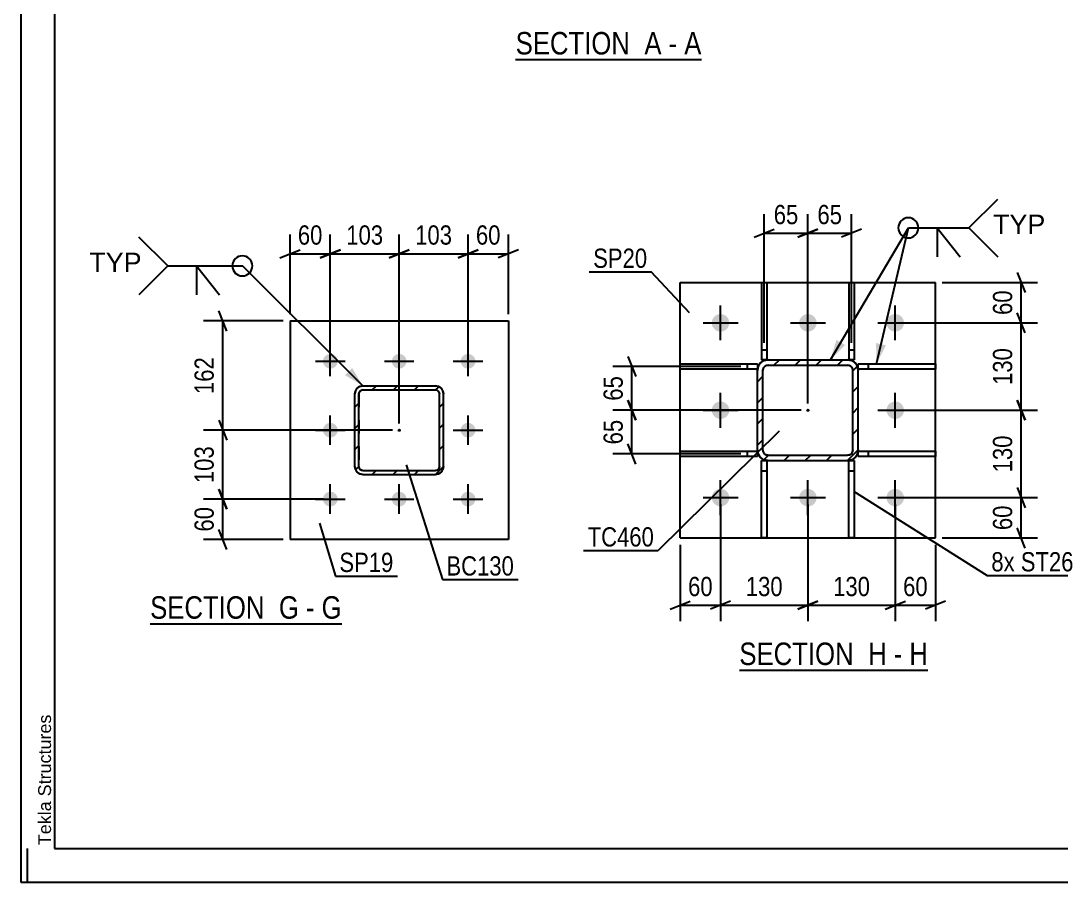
# Model space of a CAD drawing. Header units: millimetres. Extents: x 0 to 841, y 0 to 594.
# Drawn here: x 0 to 154.8, y 0 to 128.1 of the extents above; entities that cross this region are included whole.
import ezdxf

# ---------------------------------------------------------------- set-up
doc = ezdxf.new("R2010")
doc.units = ezdxf.units.MM
doc.linetypes.add('DXK_LINE_DOT2', pattern=[3.9198, 1.9599, -1.9599])
doc.linetypes.add('DXK_LINE_DOT3', pattern=[5.9187, 2.979, -0.9799, 0.9799, -0.9799])
doc.styles.add('Arial', font='ARIAL.TTF', dxfattribs={"height": 0.2})
doc.styles.add('Arial Narrow', font='ARIALN.TTF', dxfattribs={"height": 0.2})

# ---------------------------------------------------------------- blocks, each defined once
blk = doc.blocks.new('Unknown-339278137-1133')
at = {"color": 5, "linetype": 'Continuous'}
for p, q in [((0, 594), (0, 0)), ((5, 589), (5, 5)), ((1, 0), (1, 5)), ((5, 5), (836, 5)), ((0, 0), (841, 0))]:
    blk.add_line(p, q, dxfattribs=at)
at = {"color": 174, "linetype": 'Continuous', "style": 'Arial'}
blk.add_text('Tekla Structures', height=1.9102, rotation=90, dxfattribs=at).set_placement((4.5, 5.5))
blk = doc.blocks.new('Unknown-339278137-13 - 4431')
at = {"color": 6, "linetype": 'Continuous'}
blk.add_line((73.64, 122.37), (101.29, 122.37), dxfattribs=at)
at = {"color": 0, "linetype": 'Continuous'}
for points in [[(91.75, 123.12), (91.75, 126.62), (73.64, 126.62), (73.64, 123.12)], [(95.36, 123.12), (95.36, 126.62), (92.8, 126.62), (92.8, 123.12)], [(97.68, 123.12), (97.68, 126.62), (96.41, 126.62), (96.41, 123.12)], [(101.29, 123.12), (101.29, 126.62), (98.73, 126.62), (98.73, 123.12)]]:
    blk.add_wipeout(points, dxfattribs=at)
at = {"color": 7, "linetype": 'Continuous', "style": 'Arial Narrow'}
for s, p in [('SECTION ', (73.64, 123.12)), ('A', (92.8, 123.12)), ('A', (98.73, 123.12)), ('-', (96.41, 123.12))]:
    blk.add_text(s, height=3.34, dxfattribs=at).set_placement(p)
blk = doc.blocks.new('Unknown-339278137-20 - 19715')
at = {"color": 6, "linetype": 'Continuous'}
blk.add_line((19.25, 38.44), (47.75, 38.44), dxfattribs=at)
at = {"color": 0, "linetype": 'Continuous'}
for points in [[(37.36, 39.19), (37.36, 42.69), (19.25, 42.69), (19.25, 39.19)], [(41.39, 39.19), (41.39, 42.69), (38.41, 42.69), (38.41, 39.19)], [(43.71, 39.19), (43.71, 42.69), (42.44, 42.69), (42.44, 39.19)], [(47.75, 39.19), (47.75, 42.69), (44.76, 42.69), (44.76, 39.19)]]:
    blk.add_wipeout(points, dxfattribs=at)
at = {"color": 7, "linetype": 'Continuous', "style": 'Arial Narrow'}
for s, p in [('SECTION ', (19.25, 39.19)), ('G', (38.41, 39.19)), ('G', (44.76, 39.19)), ('-', (42.44, 39.19))]:
    blk.add_text(s, height=3.34, dxfattribs=at).set_placement(p)
blk = doc.blocks.new('Unknown-339278137-22 - 20113')
at = {"color": 6, "linetype": 'Continuous'}
blk.add_line((106.93, 31.55), (135, 31.55), dxfattribs=at)
at = {"color": 0, "linetype": 'Continuous'}
for points in [[(125.04, 32.3), (125.04, 35.8), (106.93, 35.8), (106.93, 32.3)], [(128.85, 32.3), (128.85, 35.8), (126.09, 35.8), (126.09, 32.3)], [(131.18, 32.3), (131.18, 35.8), (129.9, 35.8), (129.9, 32.3)], [(135, 32.3), (135, 35.8), (132.23, 35.8), (132.23, 32.3)]]:
    blk.add_wipeout(points, dxfattribs=at)
at = {"color": 7, "linetype": 'Continuous', "style": 'Arial Narrow'}
for s, p in [('SECTION ', (106.93, 32.3)), ('H', (126.09, 32.3)), ('H', (132.23, 32.3)), ('-', (129.9, 32.3))]:
    blk.add_text(s, height=3.34, dxfattribs=at).set_placement(p)
blk = doc.blocks.new('Part-339278137-19737 - 19715')
at = {"color": 2, "linetype": 'Continuous'}
for p, q in [((40.06, 83.48), (40.06, 50.98)), ((40.06, 83.48), (72.56, 83.48)), ((72.56, 83.48), (72.56, 50.98)), ((72.56, 50.98), (40.06, 50.98))]:
    blk.add_line(p, q, dxfattribs=at)
blk = doc.blocks.new('Part-339278137-19721 - 19715')
at = {"linetype": 'Continuous'}
h = blk.add_hatch(dxfattribs=at)
h.set_pattern_fill('', scale=0.7, style=0, pattern_type=0)
h.set_pattern_definition([(45, (61.7061, 60.626), (-1.57154, 1.57154), [])])
h.paths.add_polyline_path([(50.91, 60.63), (61.71, 60.63), (62.17, 60.72), (62.55, 60.98), (62.81, 61.37), (62.91, 61.83), (62.91, 72.63), (62.81, 73.09), (62.55, 73.47), (62.17, 73.73), (61.71, 73.83), (50.91, 73.83), (50.45, 73.73), (50.06, 73.47), (49.8, 73.09), (49.71, 72.63), (49.71, 61.83), (49.8, 61.37), (50.06, 60.98), (50.45, 60.72)])
h.paths.add_polyline_path([(50.35, 61.6), (50.31, 61.83), (50.31, 72.63), (50.35, 72.86), (50.48, 73.05), (50.68, 73.18), (50.91, 73.23), (61.71, 73.23), (61.94, 73.18), (62.13, 73.05), (62.26, 72.86), (62.31, 72.63), (62.31, 61.83), (62.26, 61.6), (62.13, 61.4), (61.94, 61.27), (61.71, 61.23), (50.91, 61.23), (50.68, 61.27), (50.48, 61.4)])
blk.add_hatch(color=246, dxfattribs=at).paths.add_polyline_path([(56.31, 67.13, -1), (56.31, 67.33, -1)])
at = {"color": 7, "linetype": 'DXK_LINE_DOT2'}
for p, q in [((49.71, 72.63), (49.8, 73.09)), ((50.35, 72.86), (50.31, 72.63)), ((50.48, 73.05), (50.35, 72.86)), ((50.45, 73.73), (50.91, 73.83)), ((50.68, 73.18), (50.48, 73.05)), ((50.91, 73.23), (50.68, 73.18)), ((50.91, 73.83), (61.71, 73.83)), ((50.91, 73.23), (61.71, 73.23)), ((61.71, 73.83), (62.17, 73.73)), ((61.94, 73.18), (61.71, 73.23)), ((62.13, 73.05), (61.94, 73.18)), ((62.26, 72.86), (62.13, 73.05)), ((62.31, 72.63), (62.26, 72.86)), ((62.81, 73.09), (62.91, 72.63)), ((49.71, 61.83), (49.71, 72.63)), ((50.31, 72.63), (50.31, 61.83)), ((62.31, 61.83), (62.31, 72.63)), ((62.91, 61.83), (62.91, 72.63)), ((49.8, 61.37), (49.71, 61.83)), ((50.31, 61.83), (50.35, 61.6)), ((50.35, 61.6), (50.48, 61.4)), ((50.91, 60.63), (50.45, 60.72)), ((50.48, 61.4), (50.68, 61.27)), ((50.68, 61.27), (50.91, 61.23)), ((50.91, 61.23), (61.71, 61.23)), ((50.91, 60.63), (61.71, 60.63)), ((61.71, 61.23), (61.94, 61.27)), ((62.17, 60.72), (61.71, 60.63)), ((61.94, 61.27), (62.13, 61.4)), ((62.13, 61.4), (62.26, 61.6)), ((62.26, 61.6), (62.31, 61.83)), ((62.91, 61.83), (62.81, 61.37))]:
    blk.add_line(p, q, dxfattribs=at)
at = {"color": 2, "linetype": 'Continuous'}
for p, q in [((49.8, 73.09), (49.71, 72.63)), ((50.31, 72.63), (50.35, 72.86)), ((50.35, 72.86), (50.48, 73.05)), ((50.91, 73.83), (50.45, 73.73)), ((50.48, 73.05), (50.68, 73.18)), ((50.68, 73.18), (50.91, 73.23)), ((50.91, 73.83), (61.71, 73.83)), ((50.91, 73.23), (61.71, 73.23)), ((62.17, 73.73), (61.71, 73.83)), ((61.71, 73.23), (61.94, 73.18)), ((61.94, 73.18), (62.13, 73.05)), ((62.13, 73.05), (62.26, 72.86)), ((62.26, 72.86), (62.31, 72.63)), ((62.91, 72.63), (62.81, 73.09)), ((49.71, 61.83), (49.71, 72.63)), ((50.31, 61.83), (50.31, 72.63)), ((62.31, 61.83), (62.31, 72.63)), ((62.91, 61.83), (62.91, 72.63)), ((49.71, 61.83), (49.8, 61.37)), ((50.35, 61.6), (50.31, 61.83)), ((50.48, 61.4), (50.35, 61.6)), ((50.45, 60.72), (50.91, 60.63)), ((50.68, 61.27), (50.48, 61.4)), ((50.91, 61.23), (50.68, 61.27)), ((50.91, 61.23), (61.71, 61.23)), ((50.91, 60.63), (61.71, 60.63)), ((61.94, 61.27), (61.71, 61.23)), ((61.71, 60.63), (62.17, 60.72)), ((62.13, 61.4), (61.94, 61.27)), ((62.26, 61.6), (62.13, 61.4)), ((62.31, 61.83), (62.26, 61.6)), ((62.81, 61.37), (62.91, 61.83))]:
    blk.add_line(p, q, dxfattribs=at)
at = {"color": 7, "linetype": 'DXK_LINE_DOT3'}
blk.add_line((56.31, 67.23), (56.31, 67.23), dxfattribs=at)
at = {"color": 246, "linetype": 'DXK_LINE_DOT2'}
blk.add_line((56.31, 67.23), (56.31, 67.23), dxfattribs=at)
at = {"color": 246, "linetype": 'Continuous'}
blk.add_circle((56.31, 67.23), 0.1, dxfattribs=at)
at = {"color": 7, "linetype": 'DXK_LINE_DOT2'}
for centre, start, end in [((50.91, 72.63), 112.5, 157.5), ((61.71, 72.63), 22.5, 67.5), ((50.91, 61.83), 202.5, 247.5), ((61.71, 61.83), 292.5, 337.5)]:
    blk.add_arc(centre, 1.2, start, end, dxfattribs=at)
at = {"color": 2, "linetype": 'Continuous'}
for centre, start, end in [((50.91, 72.63), 112.5, 157.5), ((61.71, 72.63), 22.5, 67.5), ((50.91, 61.83), 202.5, 247.5), ((61.71, 61.83), 292.5, 337.5)]:
    blk.add_arc(centre, 1.2, start, end, dxfattribs=at)
blk = doc.blocks.new('Bolt-339278137-19794 - 19715')
at = {"linetype": 'Continuous'}
for points in [[(46.06, 78.58, -1), (46.06, 76.38, -1)], [(56.31, 78.58, -1), (56.31, 76.38, -1)], [(66.56, 78.58, -1), (66.56, 76.38, -1)], [(46.06, 68.33, -1), (46.06, 66.13, -1)], [(66.56, 68.33, -1), (66.56, 66.13, -1)], [(46.06, 58.08, -1), (46.06, 55.88, -1)], [(56.31, 58.08, -1), (56.31, 55.88, -1)], [(66.56, 58.08, -1), (66.56, 55.88, -1)]]:
    blk.add_hatch(color=1, dxfattribs=at).paths.add_polyline_path(points)
at = {"color": 1, "linetype": 'Continuous'}
for p, q in [((46.06, 75.28), (46.06, 79.68)), ((56.31, 75.28), (56.31, 79.68)), ((66.56, 75.28), (66.56, 79.68)), ((43.86, 77.48), (48.26, 77.48)), ((54.11, 77.48), (58.51, 77.48)), ((64.36, 77.48), (68.76, 77.48)), ((46.06, 65.03), (46.06, 69.43)), ((66.56, 65.03), (66.56, 69.43)), ((43.86, 67.23), (48.26, 67.23)), ((64.36, 67.23), (68.76, 67.23)), ((46.06, 54.78), (46.06, 59.18)), ((56.31, 54.78), (56.31, 59.18)), ((66.56, 54.78), (66.56, 59.18)), ((43.86, 56.98), (48.26, 56.98)), ((54.11, 56.98), (58.51, 56.98)), ((64.36, 56.98), (68.76, 56.98))]:
    blk.add_line(p, q, dxfattribs=at)
blk = doc.blocks.new('Part-339278137-20184 - 20113')
at = {"color": 2, "linetype": 'Continuous'}
for p, q in [((98.13, 77.1), (109.63, 77.1)), ((98.13, 76.3), (98.13, 77.1)), ((109.63, 76.3), (98.13, 76.3)), ((109.63, 77.1), (109.63, 76.3))]:
    blk.add_line(p, q, dxfattribs=at)
at = {"color": 7, "linetype": 'DXK_LINE_DOT2'}
blk.add_line((108.13, 76.3), (108.13, 77.1), dxfattribs=at)
blk = doc.blocks.new('Part-339278137-20122 - 20113')
at = {"linetype": 'Continuous'}
h = blk.add_hatch(dxfattribs=at)
h.set_pattern_fill('', scale=0.7, style=0, pattern_type=0)
h.set_pattern_definition([(45, (123.028, 62.6986), (-1.57154, 1.57154), [])])
h.paths.add_polyline_path([(111.23, 62.7), (123.03, 62.7), (123.64, 62.82), (124.16, 63.17), (124.51, 63.69), (124.63, 64.3), (124.63, 76.1), (124.51, 76.71), (124.16, 77.23), (123.64, 77.58), (123.03, 77.7), (111.23, 77.7), (110.62, 77.58), (110.1, 77.23), (109.75, 76.71), (109.63, 76.1), (109.63, 64.3), (109.75, 63.69), (110.1, 63.17), (110.62, 62.82)])
h.paths.add_polyline_path([(110.49, 63.99), (110.43, 64.3), (110.43, 76.1), (110.49, 76.4), (110.66, 76.66), (110.92, 76.84), (111.23, 76.9), (123.03, 76.9), (123.33, 76.84), (123.59, 76.66), (123.77, 76.4), (123.83, 76.1), (123.83, 64.3), (123.77, 63.99), (123.59, 63.73), (123.33, 63.56), (123.03, 63.5), (111.23, 63.5), (110.92, 63.56), (110.66, 63.73)])
blk.add_hatch(color=246, dxfattribs=at).paths.add_polyline_path([(117.13, 70.1, -1), (117.13, 70.3, -1)])
at = {"color": 7, "linetype": 'DXK_LINE_DOT2'}
for p, q in [((110.62, 77.58), (111.23, 77.7)), ((111.23, 77.7), (123.03, 77.7)), ((123.03, 77.7), (123.64, 77.58)), ((109.63, 76.1), (109.75, 76.71)), ((109.63, 64.3), (109.63, 76.1)), ((110.49, 76.4), (110.43, 76.1)), ((110.43, 64.3), (110.43, 76.1)), ((111.23, 76.9), (110.92, 76.84)), ((111.23, 76.9), (123.03, 76.9)), ((123.33, 76.84), (123.03, 76.9)), ((123.83, 76.1), (123.77, 76.4)), ((123.83, 64.3), (123.83, 76.1)), ((124.51, 76.71), (124.63, 76.1)), ((124.63, 64.3), (124.63, 76.1)), ((109.75, 63.69), (109.63, 64.3)), ((110.43, 64.3), (110.49, 63.99)), ((110.92, 63.56), (111.23, 63.5)), ((111.23, 63.5), (123.03, 63.5)), ((123.03, 63.5), (123.33, 63.56)), ((123.77, 63.99), (123.83, 64.3)), ((124.63, 64.3), (124.51, 63.69)), ((111.23, 62.7), (110.62, 62.82)), ((111.23, 62.7), (123.03, 62.7)), ((123.64, 62.82), (123.03, 62.7))]:
    blk.add_line(p, q, dxfattribs=at)
at = {"color": 2, "linetype": 'Continuous'}
for p, q in [((111.23, 77.7), (110.62, 77.58)), ((111.23, 77.7), (123.03, 77.7)), ((123.64, 77.58), (123.03, 77.7)), ((109.75, 76.71), (109.63, 76.1)), ((109.63, 64.3), (109.63, 76.1)), ((110.43, 76.1), (110.49, 76.4)), ((110.43, 64.3), (110.43, 76.1)), ((110.92, 76.84), (111.23, 76.9)), ((111.23, 76.9), (123.03, 76.9)), ((123.03, 76.9), (123.33, 76.84)), ((123.77, 76.4), (123.83, 76.1)), ((123.83, 64.3), (123.83, 76.1)), ((124.63, 76.1), (124.51, 76.71)), ((124.63, 64.3), (124.63, 76.1)), ((109.63, 64.3), (109.75, 63.69)), ((110.49, 63.99), (110.43, 64.3)), ((111.23, 63.5), (110.92, 63.56)), ((111.23, 63.5), (123.03, 63.5)), ((123.33, 63.56), (123.03, 63.5)), ((123.83, 64.3), (123.77, 63.99)), ((124.51, 63.69), (124.63, 64.3)), ((110.62, 62.82), (111.23, 62.7)), ((111.23, 62.7), (123.03, 62.7)), ((123.03, 62.7), (123.64, 62.82))]:
    blk.add_line(p, q, dxfattribs=at)
at = {"color": 7, "linetype": 'DXK_LINE_DOT3'}
blk.add_line((117.13, 70.2), (117.13, 70.2), dxfattribs=at)
at = {"color": 246, "linetype": 'DXK_LINE_DOT2'}
blk.add_line((117.13, 70.2), (117.13, 70.2), dxfattribs=at)
at = {"color": 246, "linetype": 'Continuous'}
blk.add_circle((117.13, 70.2), 0.1, dxfattribs=at)
at = {"color": 7, "linetype": 'DXK_LINE_DOT2'}
for centre, radius, start, end in [((111.23, 76.1), 1.6, 112.5, 157.5), ((123.03, 76.1), 1.6, 22.5, 67.5), ((111.23, 76.1), 0.8, 112.5, 157.5), ((123.03, 76.1), 0.8, 22.5, 67.5), ((111.23, 64.3), 1.6, 202.5, 247.5), ((111.23, 64.3), 0.8, 202.5, 247.5), ((123.03, 64.3), 0.8, 292.5, 337.5), ((123.03, 64.3), 1.6, 292.5, 337.5)]:
    blk.add_arc(centre, radius, start, end, dxfattribs=at)
at = {"color": 2, "linetype": 'Continuous'}
for centre, radius, start, end in [((111.23, 76.1), 1.6, 112.5, 157.5), ((123.03, 76.1), 1.6, 22.5, 67.5), ((111.23, 76.1), 0.8, 112.5, 157.5), ((123.03, 76.1), 0.8, 22.5, 67.5), ((111.23, 64.3), 1.6, 202.5, 247.5), ((111.23, 64.3), 0.8, 202.5, 247.5), ((123.03, 64.3), 0.8, 292.5, 337.5), ((123.03, 64.3), 1.6, 292.5, 337.5)]:
    blk.add_arc(centre, radius, start, end, dxfattribs=at)
blk = doc.blocks.new('Part-339278137-20186 - 20113')
at = {"color": 2, "linetype": 'Continuous'}
for p, q in [((123.23, 89.2), (123.23, 77.7)), ((123.23, 89.2), (124.03, 89.2)), ((124.03, 89.2), (124.03, 77.7)), ((123.23, 77.7), (124.03, 77.7))]:
    blk.add_line(p, q, dxfattribs=at)
at = {"color": 7, "linetype": 'DXK_LINE_DOT2'}
for p, q in [((123.23, 79.2), (124.03, 79.2)), ((124.03, 77.7), (123.23, 77.7))]:
    blk.add_line(p, q, dxfattribs=at)
blk = doc.blocks.new('Part-339278137-20182 - 20113')
at = {"color": 2, "linetype": 'Continuous'}
for p, q in [((124.63, 76.3), (124.63, 77.1)), ((124.63, 77.1), (136.13, 77.1)), ((136.13, 76.3), (124.63, 76.3)), ((136.13, 77.1), (136.13, 76.3))]:
    blk.add_line(p, q, dxfattribs=at)
at = {"color": 7, "linetype": 'DXK_LINE_DOT2'}
blk.add_line((126.13, 76.3), (126.13, 77.1), dxfattribs=at)
blk = doc.blocks.new('Part-339278137-20134 - 20113')
at = {"color": 2, "linetype": 'Continuous'}
for p, q in [((98.13, 51.2), (98.13, 89.2)), ((98.13, 89.2), (136.13, 89.2)), ((136.13, 51.2), (136.13, 89.2)), ((98.13, 51.2), (136.13, 51.2))]:
    blk.add_line(p, q, dxfattribs=at)
blk = doc.blocks.new('Part-339278137-20183 - 20113')
at = {"color": 2, "linetype": 'Continuous'}
for p, q in [((124.63, 63.3), (124.63, 64.1)), ((124.63, 64.1), (136.13, 64.1)), ((136.13, 64.1), (136.13, 63.3)), ((136.13, 63.3), (124.63, 63.3))]:
    blk.add_line(p, q, dxfattribs=at)
at = {"color": 7, "linetype": 'DXK_LINE_DOT2'}
blk.add_line((126.13, 63.3), (126.13, 64.1), dxfattribs=at)
blk = doc.blocks.new('Part-339278137-20185 - 20113')
at = {"color": 2, "linetype": 'Continuous'}
for p, q in [((98.13, 64.1), (109.63, 64.1)), ((98.13, 63.3), (98.13, 64.1)), ((109.63, 64.1), (109.63, 63.3)), ((109.63, 63.3), (98.13, 63.3))]:
    blk.add_line(p, q, dxfattribs=at)
at = {"color": 7, "linetype": 'DXK_LINE_DOT2'}
blk.add_line((108.13, 63.3), (108.13, 64.1), dxfattribs=at)
blk = doc.blocks.new('Part-339278137-20187 - 20113')
at = {"color": 2, "linetype": 'Continuous'}
for p, q in [((110.23, 89.2), (110.23, 77.7)), ((110.23, 89.2), (111.03, 89.2)), ((111.03, 89.2), (111.03, 77.7)), ((110.23, 77.7), (111.03, 77.7))]:
    blk.add_line(p, q, dxfattribs=at)
at = {"color": 7, "linetype": 'DXK_LINE_DOT2'}
for p, q in [((110.23, 79.2), (111.03, 79.2)), ((111.03, 77.7), (110.23, 77.7))]:
    blk.add_line(p, q, dxfattribs=at)
blk = doc.blocks.new('Part-339278137-20188 - 20113')
at = {"color": 2, "linetype": 'Continuous'}
for p, q in [((123.23, 62.7), (124.03, 62.7)), ((123.23, 51.2), (123.23, 62.7)), ((124.03, 62.7), (124.03, 51.2)), ((124.03, 51.2), (123.23, 51.2))]:
    blk.add_line(p, q, dxfattribs=at)
at = {"color": 7, "linetype": 'DXK_LINE_DOT2'}
for p, q in [((124.03, 62.7), (123.23, 62.7)), ((123.23, 61.2), (124.03, 61.2))]:
    blk.add_line(p, q, dxfattribs=at)
blk = doc.blocks.new('Part-339278137-20189 - 20113')
at = {"color": 2, "linetype": 'Continuous'}
for p, q in [((110.23, 62.7), (111.03, 62.7)), ((110.23, 51.2), (110.23, 62.7)), ((111.03, 62.7), (111.03, 51.2)), ((111.03, 51.2), (110.23, 51.2))]:
    blk.add_line(p, q, dxfattribs=at)
at = {"color": 7, "linetype": 'DXK_LINE_DOT2'}
for p, q in [((111.03, 62.7), (110.23, 62.7)), ((110.23, 61.2), (111.03, 61.2))]:
    blk.add_line(p, q, dxfattribs=at)
blk = doc.blocks.new('Bolt-339278137-20191 - 20113')
at = {"linetype": 'Continuous'}
for points in [[(104.13, 84.5, -1), (104.13, 81.9, -1)], [(117.13, 84.5, -1), (117.13, 81.9, -1)], [(130.13, 84.5, -1), (130.13, 81.9, -1)], [(104.13, 71.5, -1), (104.13, 68.9, -1)], [(130.13, 71.5, -1), (130.13, 68.9, -1)], [(104.13, 58.5, -1), (104.13, 55.9, -1)], [(117.13, 58.5, -1), (117.13, 55.9, -1)], [(130.13, 58.5, -1), (130.13, 55.9, -1)]]:
    blk.add_hatch(color=1, dxfattribs=at).paths.add_polyline_path(points)
at = {"color": 1, "linetype": 'Continuous'}
for p, q in [((104.13, 80.6), (104.13, 85.8)), ((117.13, 80.6), (117.13, 85.8)), ((130.13, 80.6), (130.13, 85.8)), ((101.53, 83.2), (106.73, 83.2)), ((114.53, 83.2), (119.73, 83.2)), ((127.53, 83.2), (132.73, 83.2)), ((104.13, 67.6), (104.13, 72.8)), ((130.13, 67.6), (130.13, 72.8)), ((101.53, 70.2), (106.73, 70.2)), ((127.53, 70.2), (132.73, 70.2)), ((104.13, 54.6), (104.13, 59.8)), ((117.13, 54.6), (117.13, 59.8)), ((130.13, 54.6), (130.13, 59.8)), ((101.53, 57.2), (106.73, 57.2)), ((114.53, 57.2), (119.73, 57.2)), ((127.53, 57.2), (132.73, 57.2))]:
    blk.add_line(p, q, dxfattribs=at)
blk = doc.blocks.new('StraightDimension-339278137-34161 - 19715')
at = {"color": 7, "linetype": 'Continuous'}
for p, q in [((29.46, 58.48), (30.66, 55.48)), ((45.06, 56.98), (27.21, 56.98)), ((30.06, 50.98), (30.06, 56.98)), ((30.66, 49.48), (29.46, 52.48)), ((39.06, 50.98), (27.21, 50.98))]:
    blk.add_line(p, q, dxfattribs=at)
at = {"color": 0}
blk.add_wipeout([(29.31, 56.4), (25.11, 56.4), (25.11, 51.55), (29.31, 51.55)], dxfattribs=at)
at = {"color": 3, "style": 'Arial Narrow'}
blk.add_text('60', height=2.863, rotation=90.0002, dxfattribs=at).set_placement((28.71, 52.15))
blk = doc.blocks.new('StraightDimension-339278137-34218 - 19715')
at = {"color": 7, "linetype": 'Continuous'}
for p, q in [((46.06, 78.48), (46.06, 96.33)), ((56.31, 68.23), (56.31, 96.33)), ((44.56, 92.88), (47.56, 94.08)), ((46.06, 93.48), (56.31, 93.48)), ((57.81, 94.08), (54.81, 92.88))]:
    blk.add_line(p, q, dxfattribs=at)
at = {"color": 0}
blk.add_wipeout([(54.52, 94.23), (54.52, 98.43), (47.84, 98.43), (47.84, 94.23)], dxfattribs=at)
at = {"color": 3, "style": 'Arial Narrow'}
blk.add_text('103', height=2.863, dxfattribs=at).set_placement((48.44, 94.83))
blk = doc.blocks.new('StraightDimension-339278137-34159 - 19715')
at = {"color": 7, "linetype": 'Continuous'}
for p, q in [((30.66, 81.98), (29.46, 84.98)), ((39.06, 83.48), (27.21, 83.48)), ((30.06, 67.23), (30.06, 83.48)), ((29.46, 68.73), (30.66, 65.73)), ((55.31, 67.23), (27.21, 67.23))]:
    blk.add_line(p, q, dxfattribs=at)
at = {"color": 0}
blk.add_wipeout([(29.31, 78.69), (25.11, 78.69), (25.11, 72.01), (29.31, 72.01)], dxfattribs=at)
at = {"color": 3, "style": 'Arial Narrow'}
blk.add_text('162', height=2.863, rotation=90.0002, dxfattribs=at).set_placement((28.71, 72.61))
blk = doc.blocks.new('StraightDimension-339278137-34160 - 19715')
at = {"color": 7, "linetype": 'Continuous'}
for p, q in [((29.46, 68.73), (30.66, 65.73)), ((55.31, 67.23), (27.21, 67.23)), ((30.06, 56.98), (30.06, 67.23)), ((30.66, 55.48), (29.46, 58.48)), ((45.06, 56.98), (27.21, 56.98))]:
    blk.add_line(p, q, dxfattribs=at)
at = {"color": 0}
blk.add_wipeout([(29.31, 65.44), (25.11, 65.44), (25.11, 58.76), (29.31, 58.76)], dxfattribs=at)
at = {"color": 3, "style": 'Arial Narrow'}
blk.add_text('103', height=2.863, rotation=90.0002, dxfattribs=at).set_placement((28.71, 59.36))
blk = doc.blocks.new('StraightDimension-339278137-34216 - 19715')
at = {"color": 7, "linetype": 'Continuous'}
for p, q in [((66.56, 78.48), (66.56, 96.33)), ((72.56, 84.48), (72.56, 96.33)), ((65.06, 92.88), (68.06, 94.08)), ((66.56, 93.48), (72.56, 93.48)), ((74.06, 94.08), (71.06, 92.88))]:
    blk.add_line(p, q, dxfattribs=at)
at = {"color": 0}
blk.add_wipeout([(71.98, 94.23), (71.98, 98.43), (67.13, 98.43), (67.13, 94.23)], dxfattribs=at)
at = {"color": 3, "style": 'Arial Narrow'}
blk.add_text('60', height=2.863, dxfattribs=at).set_placement((67.73, 94.83))
blk = doc.blocks.new('StraightDimension-339278137-34217 - 19715')
at = {"color": 7, "linetype": 'Continuous'}
for p, q in [((56.31, 68.23), (56.31, 96.33)), ((66.56, 78.48), (66.56, 96.33)), ((54.81, 92.88), (57.81, 94.08)), ((56.31, 93.48), (66.56, 93.48)), ((68.06, 94.08), (65.06, 92.88))]:
    blk.add_line(p, q, dxfattribs=at)
at = {"color": 0}
blk.add_wipeout([(64.77, 94.23), (64.77, 98.43), (58.09, 98.43), (58.09, 94.23)], dxfattribs=at)
at = {"color": 3, "style": 'Arial Narrow'}
blk.add_text('103', height=2.863, dxfattribs=at).set_placement((58.69, 94.83))
blk = doc.blocks.new('StraightDimension-339278137-34219 - 19715')
at = {"color": 7, "linetype": 'Continuous'}
for p, q in [((40.06, 84.48), (40.06, 96.33)), ((46.06, 78.48), (46.06, 96.33)), ((38.56, 92.88), (41.56, 94.08)), ((40.06, 93.48), (46.06, 93.48)), ((47.56, 94.08), (44.56, 92.88))]:
    blk.add_line(p, q, dxfattribs=at)
at = {"color": 0}
blk.add_wipeout([(45.48, 94.23), (45.48, 98.43), (40.63, 98.43), (40.63, 94.23)], dxfattribs=at)
at = {"color": 3, "style": 'Arial Narrow'}
blk.add_text('60', height=2.863, dxfattribs=at).set_placement((41.23, 94.83))
blk = doc.blocks.new('StraightDimension-339278137-34352 - 20113')
at = {"color": 7, "linetype": 'Continuous'}
for p, q in [((148.28, 58.7), (149.48, 55.7)), ((131.13, 57.2), (151.28, 57.2)), ((148.88, 51.2), (148.88, 57.2)), ((149.48, 49.7), (148.28, 52.7)), ((137.13, 51.2), (151.28, 51.2))]:
    blk.add_line(p, q, dxfattribs=at)
at = {"color": 0}
blk.add_wipeout([(148.13, 56.63), (143.93, 56.63), (143.93, 51.77), (148.13, 51.77)], dxfattribs=at)
at = {"color": 3, "style": 'Arial Narrow'}
blk.add_text('60', height=2.863, rotation=90.0002, dxfattribs=at).set_placement((147.53, 52.37))
blk = doc.blocks.new('StraightDimension-339278137-34351 - 20113')
at = {"color": 7, "linetype": 'Continuous'}
for p, q in [((149.48, 68.7), (148.28, 71.7)), ((131.13, 70.2), (151.28, 70.2)), ((148.88, 57.2), (148.88, 70.2)), ((148.28, 58.7), (149.48, 55.7)), ((131.13, 57.2), (151.28, 57.2))]:
    blk.add_line(p, q, dxfattribs=at)
at = {"color": 0}
blk.add_wipeout([(148.13, 67.04), (143.93, 67.04), (143.93, 60.36), (148.13, 60.36)], dxfattribs=at)
at = {"color": 3, "style": 'Arial Narrow'}
blk.add_text('130', height=2.863, rotation=90.0002, dxfattribs=at).set_placement((147.53, 60.96))
blk = doc.blocks.new('StraightDimension-339278137-34307 - 20113')
at = {"color": 7, "linetype": 'Continuous'}
for p, q in [((130.13, 56.2), (130.13, 38.8)), ((136.13, 50.2), (136.13, 38.8)), ((128.63, 40.6), (131.63, 41.8)), ((130.13, 41.2), (136.13, 41.2)), ((137.63, 41.8), (134.63, 40.6))]:
    blk.add_line(p, q, dxfattribs=at)
at = {"color": 0}
blk.add_wipeout([(135.56, 41.95), (135.56, 46.15), (130.7, 46.15), (130.7, 41.95)], dxfattribs=at)
at = {"color": 3, "style": 'Arial Narrow'}
blk.add_text('60', height=2.863, dxfattribs=at).set_placement((131.3, 42.55))
blk = doc.blocks.new('StraightDimension-339278137-34308 - 20113')
at = {"color": 7, "linetype": 'Continuous'}
for p, q in [((117.13, 56.2), (117.13, 38.8)), ((130.13, 56.2), (130.13, 38.8)), ((118.63, 41.8), (115.63, 40.6)), ((117.13, 41.2), (130.13, 41.2)), ((128.63, 40.6), (131.63, 41.8))]:
    blk.add_line(p, q, dxfattribs=at)
at = {"color": 0}
blk.add_wipeout([(126.97, 41.95), (126.97, 46.15), (120.29, 46.15), (120.29, 41.95)], dxfattribs=at)
at = {"color": 3, "style": 'Arial Narrow'}
blk.add_text('130', height=2.863, dxfattribs=at).set_placement((120.89, 42.55))
blk = doc.blocks.new('StraightDimension-339278137-34309 - 20113')
at = {"color": 7, "linetype": 'Continuous'}
for p, q in [((104.13, 56.2), (104.13, 38.8)), ((117.13, 56.2), (117.13, 38.8)), ((105.63, 41.8), (102.63, 40.6)), ((104.13, 41.2), (117.13, 41.2)), ((115.63, 40.6), (118.63, 41.8))]:
    blk.add_line(p, q, dxfattribs=at)
at = {"color": 0}
blk.add_wipeout([(113.97, 41.95), (113.97, 46.15), (107.29, 46.15), (107.29, 41.95)], dxfattribs=at)
at = {"color": 3, "style": 'Arial Narrow'}
blk.add_text('130', height=2.863, dxfattribs=at).set_placement((107.89, 42.55))
blk = doc.blocks.new('StraightDimension-339278137-34264 - 20113')
at = {"color": 7, "linetype": 'Continuous'}
for p, q in [((110.63, 80.2), (110.63, 99.37)), ((117.13, 71.2), (117.13, 99.37)), ((109.13, 95.92), (112.13, 97.12)), ((110.63, 96.52), (117.13, 96.52)), ((118.63, 97.12), (115.63, 95.92))]:
    blk.add_line(p, q, dxfattribs=at)
at = {"color": 0}
blk.add_wipeout([(116.31, 97.27), (116.31, 101.47), (111.45, 101.47), (111.45, 97.27)], dxfattribs=at)
at = {"color": 3, "style": 'Arial Narrow'}
blk.add_text('65', height=2.863, dxfattribs=at).set_placement((112.05, 97.87))
blk = doc.blocks.new('StraightDimension-339278137-34263 - 20113')
at = {"color": 7, "linetype": 'Continuous'}
for p, q in [((117.13, 71.2), (117.13, 99.37)), ((123.63, 80.2), (123.63, 99.37)), ((115.63, 95.92), (118.63, 97.12)), ((117.13, 96.52), (123.63, 96.52)), ((125.13, 97.12), (122.13, 95.92))]:
    blk.add_line(p, q, dxfattribs=at)
at = {"color": 0}
blk.add_wipeout([(122.81, 97.27), (122.81, 101.47), (117.95, 101.47), (117.95, 97.27)], dxfattribs=at)
at = {"color": 3, "style": 'Arial Narrow'}
blk.add_text('65', height=2.863, dxfattribs=at).set_placement((118.55, 97.87))
blk = doc.blocks.new('StraightDimension-339278137-34278 - 20113')
at = {"color": 7, "linetype": 'Continuous'}
for p, q in [((90.33, 78.2), (91.53, 75.2)), ((107.13, 76.7), (88.08, 76.7)), ((90.93, 70.2), (90.93, 76.7)), ((91.53, 68.7), (90.33, 71.7)), ((116.13, 70.2), (88.08, 70.2))]:
    blk.add_line(p, q, dxfattribs=at)
at = {"color": 0}
blk.add_wipeout([(90.18, 75.88), (85.98, 75.88), (85.98, 71.02), (90.18, 71.02)], dxfattribs=at)
at = {"color": 3, "style": 'Arial Narrow'}
blk.add_text('65', height=2.863, rotation=90.0002, dxfattribs=at).set_placement((89.58, 71.62))
blk = doc.blocks.new('StraightDimension-339278137-34279 - 20113')
at = {"color": 7, "linetype": 'Continuous'}
for p, q in [((90.33, 71.7), (91.53, 68.7)), ((116.13, 70.2), (88.08, 70.2)), ((90.93, 63.7), (90.93, 70.2)), ((91.53, 62.2), (90.33, 65.2)), ((107.13, 63.7), (88.08, 63.7))]:
    blk.add_line(p, q, dxfattribs=at)
at = {"color": 0}
blk.add_wipeout([(90.18, 69.38), (85.98, 69.38), (85.98, 64.52), (90.18, 64.52)], dxfattribs=at)
at = {"color": 3, "style": 'Arial Narrow'}
blk.add_text('65', height=2.863, rotation=90.0002, dxfattribs=at).set_placement((89.58, 65.12))
blk = doc.blocks.new('StraightDimension-339278137-34310 - 20113')
at = {"color": 7, "linetype": 'Continuous'}
for p, q in [((104.13, 56.2), (104.13, 38.8)), ((98.13, 50.2), (98.13, 38.8)), ((96.63, 40.6), (99.63, 41.8)), ((98.13, 41.2), (104.13, 41.2)), ((105.63, 41.8), (102.63, 40.6))]:
    blk.add_line(p, q, dxfattribs=at)
at = {"color": 0}
blk.add_wipeout([(103.56, 41.95), (103.56, 46.15), (98.7, 46.15), (98.7, 41.95)], dxfattribs=at)
at = {"color": 3, "style": 'Arial Narrow'}
blk.add_text('60', height=2.863, dxfattribs=at).set_placement((99.3, 42.55))
blk = doc.blocks.new('StraightDimension-339278137-34349 - 20113')
at = {"color": 7, "linetype": 'Continuous'}
for p, q in [((148.28, 90.7), (149.48, 87.7)), ((137.13, 89.2), (151.28, 89.2)), ((148.88, 83.2), (148.88, 89.2)), ((149.48, 81.7), (148.28, 84.7)), ((131.13, 83.2), (151.28, 83.2))]:
    blk.add_line(p, q, dxfattribs=at)
at = {"color": 0}
blk.add_wipeout([(148.13, 88.63), (143.93, 88.63), (143.93, 83.77), (148.13, 83.77)], dxfattribs=at)
at = {"color": 3, "style": 'Arial Narrow'}
blk.add_text('60', height=2.863, rotation=90.0002, dxfattribs=at).set_placement((147.53, 84.37))
blk = doc.blocks.new('StraightDimension-339278137-34350 - 20113')
at = {"color": 7, "linetype": 'Continuous'}
for p, q in [((149.48, 81.7), (148.28, 84.7)), ((131.13, 83.2), (151.28, 83.2)), ((148.88, 70.2), (148.88, 83.2)), ((148.28, 71.7), (149.48, 68.7)), ((131.13, 70.2), (151.28, 70.2))]:
    blk.add_line(p, q, dxfattribs=at)
at = {"color": 0}
blk.add_wipeout([(148.13, 80.04), (143.93, 80.04), (143.93, 73.36), (148.13, 73.36)], dxfattribs=at)
at = {"color": 3, "style": 'Arial Narrow'}
blk.add_text('130', height=2.863, rotation=90.0002, dxfattribs=at).set_placement((147.53, 73.96))
blk = doc.blocks.new('Mark-339278137-19947 - 19715')
at = {"color": 0}
blk.add_wipeout([(73.39, 45.61), (73.39, 48.61), (63.34, 48.61), (63.34, 45.61)], dxfattribs=at)
blk.add_wipeout([(73.39, 45.61), (73.39, 48.61), (63.34, 48.61), (63.34, 45.61)], dxfattribs=at)
at = {"color": 30, "linetype": 'Continuous'}
for p, q in [((57.34, 62.08), (62.74, 45.01)), ((62.74, 45.01), (73.99, 45.01))]:
    blk.add_line(p, q, dxfattribs=at)
at = {"color": 3, "style": 'Arial Narrow'}
blk.add_text('BC130', height=2.863, dxfattribs=at).set_placement((63.34, 45.61))
blk = doc.blocks.new('WeldMark-339278137-31170 - 19715')
at = {"linetype": 'Continuous'}
blk.add_hatch(color=30, dxfattribs=at).paths.add_polyline_path([(49.31, 76.47), (50.91, 73.83), (48.25, 75.41)])
at = {"color": 30, "linetype": 'Continuous'}
for p in [(21.87, 91.67), (50.91, 73.83)]:
    blk.add_line(p, (32.97, 91.67), dxfattribs=at)
at = {"color": 3, "linetype": 'Continuous'}
for q in [(29.58, 87.38), (26.16, 87.38)]:
    blk.add_line((26.16, 91.67), q, dxfattribs=at)
for start, end in [(90, 270), (270, 90)]:
    blk.add_arc((32.97, 91.67), 1.5, start, end, dxfattribs=at)
at = {"color": 0, "linetype": 'Continuous'}
blk.add_wipeout([(17.97, 90.77), (17.97, 93.77), (10.19, 93.77), (10.19, 90.77)], dxfattribs=at)
blk.add_wipeout([(17.97, 90.77), (17.97, 93.77), (10.19, 93.77), (10.19, 90.77)], dxfattribs=at)
at = {"color": 3, "linetype": 'Continuous'}
for q in [(17.58, 95.95), (17.58, 87.38)]:
    blk.add_line((21.87, 91.67), q, dxfattribs=at)
at = {"color": 3, "linetype": 'Continuous', "style": 'Arial'}
blk.add_text('TYP', height=2.865, dxfattribs=at).set_placement((10.19, 90.77))
blk = doc.blocks.new('Mark-339278137-19950 - 19715')
at = {"color": 0}
blk.add_wipeout([(55.45, 46.14), (55.45, 49.14), (47.41, 49.14), (47.41, 46.14)], dxfattribs=at)
blk.add_wipeout([(55.45, 46.14), (55.45, 49.14), (47.41, 49.14), (47.41, 46.14)], dxfattribs=at)
at = {"color": 30, "linetype": 'Continuous'}
for p, q in [((44.45, 53.41), (46.81, 45.54)), ((46.81, 45.54), (56.05, 45.54))]:
    blk.add_line(p, q, dxfattribs=at)
at = {"color": 3, "style": 'Arial Narrow'}
blk.add_text('SP19', height=2.863, dxfattribs=at).set_placement((47.41, 46.14))
blk = doc.blocks.new('Mark-339278137-20389 - 20113')
at = {"color": 0}
blk.add_wipeout([(94.23, 49.93), (94.23, 52.93), (84.36, 52.93), (84.36, 49.93)], dxfattribs=at)
blk.add_wipeout([(94.23, 49.93), (94.23, 52.93), (84.36, 52.93), (84.36, 49.93)], dxfattribs=at)
at = {"color": 30, "linetype": 'Continuous'}
for p in [(112.84, 67.11), (83.76, 49.33)]:
    blk.add_line(p, (94.83, 49.33), dxfattribs=at)
at = {"color": 3, "style": 'Arial Narrow'}
blk.add_text('TC460', height=2.863, dxfattribs=at).set_placement((84.36, 49.93))
blk = doc.blocks.new('Mark-339278137-20410 - 20113')
at = {"color": 0}
blk.add_wipeout([(93.22, 91.38), (93.22, 94.38), (85.18, 94.38), (85.18, 91.38)], dxfattribs=at)
blk.add_wipeout([(93.22, 91.38), (93.22, 94.38), (85.18, 94.38), (85.18, 91.38)], dxfattribs=at)
at = {"color": 30, "linetype": 'Continuous'}
for p in [(84.58, 90.78), (99.49, 84.69)]:
    blk.add_line(p, (93.82, 90.78), dxfattribs=at)
at = {"color": 3, "style": 'Arial Narrow'}
blk.add_text('SP20', height=2.863, dxfattribs=at).set_placement((85.18, 91.38))
blk = doc.blocks.new('WeldMark-339278137-31247 - 20113')
at = {"linetype": 'Continuous'}
for points in [[(122.67, 79.9), (120.5, 77.7), (121.37, 80.66)], [(128.74, 79.85), (127.32, 77.1), (127.28, 80.19)]]:
    blk.add_hatch(color=30, dxfattribs=at).paths.add_polyline_path(points)
at = {"color": 30, "linetype": 'Continuous'}
for p, q in [((120.5, 77.7), (132.08, 97.33)), ((127.32, 77.1), (132.08, 97.33)), ((132.08, 97.33), (141.08, 97.33))]:
    blk.add_line(p, q, dxfattribs=at)
at = {"color": 3, "linetype": 'Continuous'}
for q in [(139.8, 93.04), (136.37, 93.04)]:
    blk.add_line((136.37, 97.33), q, dxfattribs=at)
for start, end in [(90, 270), (270, 90)]:
    blk.add_arc((132.08, 97.33), 1.5, start, end, dxfattribs=at)
at = {"color": 0, "linetype": 'Continuous'}
blk.add_wipeout([(152.46, 96.43), (152.46, 99.43), (144.68, 99.43), (144.68, 96.43)], dxfattribs=at)
blk.add_wipeout([(152.46, 96.43), (152.46, 99.43), (144.68, 99.43), (144.68, 96.43)], dxfattribs=at)
at = {"color": 3, "linetype": 'Continuous'}
for q in [(145.37, 101.61), (145.37, 93.04)]:
    blk.add_line((141.08, 97.33), q, dxfattribs=at)
at = {"color": 3, "linetype": 'Continuous', "style": 'Arial'}
blk.add_text('TYP', height=2.865, dxfattribs=at).set_placement((144.68, 96.43))
blk = doc.blocks.new('MarkSet-339278137-31214 - 20113')
at = {"color": 0}
for points in [[(147.91, 46.23), (147.91, 49.23), (144.43, 49.23), (144.43, 46.23)], [(156.66, 46.23), (156.66, 49.23), (148.81, 49.23), (148.81, 46.23)]]:
    blk.add_wipeout(points, dxfattribs=at)
for points in [[(147.91, 46.23), (147.91, 49.23), (144.43, 49.23), (144.43, 46.23)], [(156.66, 46.23), (156.66, 49.23), (148.81, 49.23), (148.81, 46.23)]]:
    blk.add_wipeout(points, dxfattribs=at)
at = {"color": 30, "linetype": 'Continuous'}
for p, q in [((123.92, 58.15), (143.83, 45.63)), ((143.83, 45.63), (158.16, 45.63))]:
    blk.add_line(p, q, dxfattribs=at)
at = {"color": 3, "style": 'Arial Narrow'}
for s, p in [('8x', (144.43, 46.23)), ('ST26', (148.81, 46.23))]:
    blk.add_text(s, height=2.863, dxfattribs=at).set_placement(p)

msp = doc.modelspace()

# ---------------------------------------------------------------- block references
for name in ['Unknown-339278137-1133', 'Part-339278137-20134 - 20113', 'Part-339278137-20187 - 20113', 'Part-339278137-20186 - 20113', 'Bolt-339278137-20191 - 20113', 'Part-339278137-19737 - 19715', 'Bolt-339278137-19794 - 19715', 'Part-339278137-20122 - 20113', 'Part-339278137-20184 - 20113', 'Part-339278137-20182 - 20113', 'Part-339278137-19721 - 19715', 'Part-339278137-20185 - 20113', 'Part-339278137-20183 - 20113', 'Part-339278137-20189 - 20113', 'Part-339278137-20188 - 20113']:
    msp.add_blockref(name, (0, 0))

# ---------------------------------------------------------------- next in the draw order: block references
for name in ['Unknown-339278137-13 - 4431', 'StraightDimension-339278137-34264 - 20113', 'StraightDimension-339278137-34218 - 19715', 'StraightDimension-339278137-34216 - 19715', 'Mark-339278137-20410 - 20113', 'StraightDimension-339278137-34349 - 20113', 'Mark-339278137-19947 - 19715', 'StraightDimension-339278137-34161 - 19715', 'StraightDimension-339278137-34352 - 20113', 'Unknown-339278137-20 - 19715', 'Unknown-339278137-22 - 20113']:
    msp.add_blockref(name, (0, 0))

# ---------------------------------------------------------------- next in the draw order: block references
for name in ['StraightDimension-339278137-34263 - 20113', 'StraightDimension-339278137-34159 - 19715', 'StraightDimension-339278137-34351 - 20113', 'Mark-339278137-19950 - 19715']:
    msp.add_blockref(name, (0, 0))

# ---------------------------------------------------------------- next in the draw order: block references
for name in ['StraightDimension-339278137-34219 - 19715', 'StraightDimension-339278137-34350 - 20113', 'StraightDimension-339278137-34278 - 20113', 'StraightDimension-339278137-34160 - 19715', 'StraightDimension-339278137-34307 - 20113']:
    msp.add_blockref(name, (0, 0))

# ---------------------------------------------------------------- next in the draw order: block references
for name in ['WeldMark-339278137-31247 - 20113', 'StraightDimension-339278137-34217 - 19715', 'WeldMark-339278137-31170 - 19715', 'StraightDimension-339278137-34279 - 20113', 'StraightDimension-339278137-34308 - 20113']:
    msp.add_blockref(name, (0, 0))

# ---------------------------------------------------------------- next in the draw order: block references
for name in ['MarkSet-339278137-31214 - 20113', 'StraightDimension-339278137-34309 - 20113']:
    msp.add_blockref(name, (0, 0))

# ---------------------------------------------------------------- next in the draw order: block references
msp.add_blockref('StraightDimension-339278137-34310 - 20113', (0, 0))

# ---------------------------------------------------------------- next in the draw order: block references
msp.add_blockref('Mark-339278137-20389 - 20113', (0, 0))

doc.saveas('drawing.dxf')
